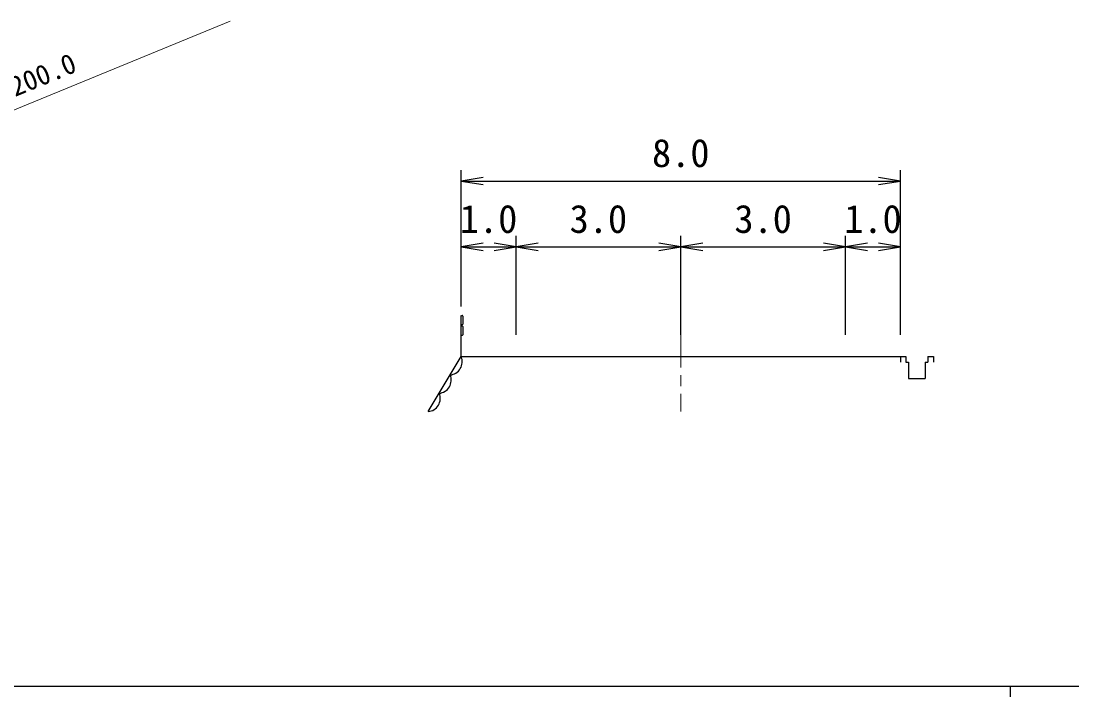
# Model space of a CAD drawing. Units: millimetres on the paper, enlarged 1000 times, with parts at other scales. Extents: x 40000 to 680000, y 20000 to 380000.
# Drawn here: x 177928 to 273622, y 204000 to 265573 of the extents above; entities that cross this region are included whole.
import ezdxf
from ezdxf.enums import TextEntityAlignment as Align

# ---------------------------------------------------------------- set-up
doc = ezdxf.new("R2010")
doc.units = ezdxf.units.MM
doc.header["$LTSCALE"] = 1000
doc.linetypes.add('CHAIN', pattern=[18.5, 12, -1.5, 3.5, -1.5])
for name, color, linetype, lineweight in [('M-BGD', 7, 'Continuous', 25), ('M-BMK', 2, 'CHAIN', 13), ('M-STR-HTXT', 7, 'Continuous', 13), ('M-TTL-BAND', 7, 'Continuous', 25)]:
    doc.layers.add(name, color=color, linetype=linetype, lineweight=lineweight)
doc.styles.add('ＭＳ ゴシック', font='')
doc.styles.get('ＭＳ ゴシック').set_extended_font_data('MS Gothic')

# ---------------------------------------------------------------- blocks, each defined once
blk = doc.blocks.new('open_arrow')
at = {"color": 0, "linetype": 'Continuous', "lineweight": -2}
blk.add_lwpolyline([(7.5, 1.25), (0, 0), (7.5, -1.25)], dxfattribs=at)

msp = doc.modelspace()

# ---------------------------------------------------------------- linework, layer by layer
at = {"layer": 'M-BGD'}
for p, q in [((218000, 239578), (218000, 252000)), ((258000, 237000), (258000, 252000)), ((218000, 251000), (258000, 251000)), ((223000, 237000), (223000, 246000)), ((238000, 237000), (238000, 246000)), ((253000, 237000), (253000, 246000)), ((218000, 245000), (223000, 245000)), ((223000, 245000), (238000, 245000)), ((238000, 245000), (253000, 245000)), ((253000, 245000), (258000, 245000)), ((218000, 235000), (218000, 238750)), ((218050, 238750), (218100, 238750)), ((218150, 238700), (218150, 237950)), ((218150, 237750), (218150, 237000)), ((218050, 236950), (218100, 236950)), ((215000, 230000), (218000, 235000)), ((218000, 235000), (258000, 235000)), ((258000, 235000), (258500, 235000)), ((258000, 235000), (258000, 234500)), ((258500, 235000), (258500, 234500)), ((258500, 234500), (258750, 234500)), ((258750, 234500), (258750, 233000)), ((260250, 234500), (260250, 233000)), ((260250, 234500), (260500, 234500)), ((260500, 235000), (260500, 234500)), ((260500, 235000), (261000, 235000)), ((261000, 235000), (261000, 234500)), ((258750, 233000), (260250, 233000))]:
    msp.add_line(p, q, dxfattribs=at)
for centre, radius, start, end in [((218100, 238700), 50, 0, 90), ((218100, 237850), 50, 90, 270), ((218100, 237950), 50, 270, 0), ((218100, 237750), 50, 0, 90), ((218100, 237000), 50, 270, 0), ((216905, 234524), 1194, 274.58499, 23.4875), ((215905, 232857), 1194, 274.58499, 23.4875), ((214905, 231191), 1194, 274.58499, 23.4875)]:
    msp.add_arc(centre, radius, start, end, dxfattribs=at)
at = {"layer": 'M-BMK', "linetype": 'Continuous'}
for p, q in [((238000, 240000), (238000, 234000)), ((238000, 233300), (238000, 232300)), ((238000, 231600), (238000, 230000))]:
    msp.add_line(p, q, dxfattribs=at)
at = {"layer": 'M-STR-HTXT'}
msp.add_line((169876, 254433), (196982, 265573), dxfattribs=at)
at = {"layer": 'M-TTL-BAND'}
for p, q in [((40000, 205000), (579000, 205000)), ((268000, 205000), (268000, 204000))]:
    msp.add_line(p, q, dxfattribs=at)

# ---------------------------------------------------------------- block references
at = {"layer": 'M-BGD', "xscale": 267, "yscale": 267}
for p in [(218000, 251000), (218000, 245000), (223000, 245000), (238000, 245000), (253000, 245000)]:
    msp.add_blockref('open_arrow', p, dxfattribs=at)
at = {"layer": 'M-BGD', "xscale": 267, "yscale": 267, "rotation": 180}
for p in [(258000, 251000), (223000, 245000), (238000, 245000), (253000, 245000), (258000, 245000)]:
    msp.add_blockref('open_arrow', p, dxfattribs=at)

# ---------------------------------------------------------------- texts
at = {"layer": 'M-BGD', "style": 'ＭＳ ゴシック'}
for s, p in [('8.0', (238000, 251500)), ('1.0', (220500, 245500)), ('3.0', (230500, 245500)), ('3.0', (245500, 245500)), ('1.0', (255500, 245500))]:
    msp.add_text(s, height=2566, dxfattribs=at).set_placement(p, align=Align.BOTTOM_CENTER)
at = {"layer": 'M-STR-HTXT', "style": 'ＭＳ ゴシック'}
msp.add_text('側\u3000溝\u3000L=200.0', height=1833, rotation=22.342, dxfattribs=at).set_placement((174691, 256952), align=Align.BOTTOM_CENTER)

doc.saveas('drawing.dxf')
